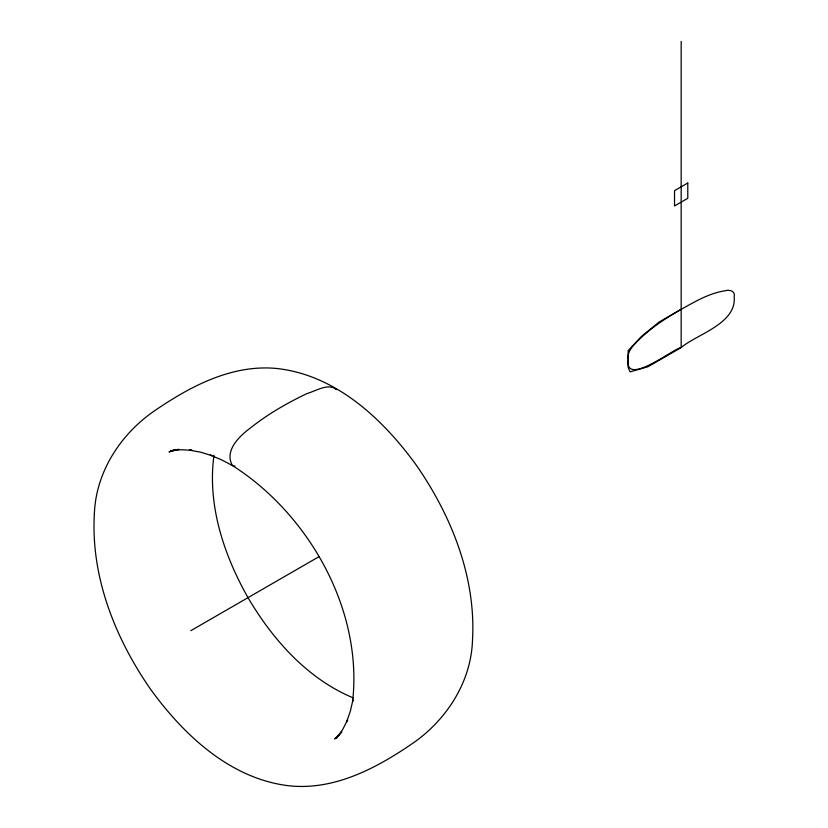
<?xml version="1.0" encoding="UTF-8"?>
<svg xmlns="http://www.w3.org/2000/svg" width="828" height="828" viewBox="0 0 828 828"><rect width="100%" height="100%" fill="white"/><g stroke="black" fill="none" stroke-linecap="round" stroke-linejoin="round"><path stroke-width="1.24" d="M628.131 359.052C627.065 351.828 632.623 346.197 637.26 341.457C650.001 328.405 665.422 318.397 681.165 309.372C694.992 301.609 709.141 293.236 725.059 290.773C729.52 289.272 735.678 291.135 734.188 296.776C736.713 323.593 697.393 334.036 681.165 347.491C673.847 348.402 625.078 387.028 628.131 360.097M213.976 455.234C207.186 504.873 223.767 554.801 248.007 597.65C272.805 639.733 307.364 678.743 353.204 697.869M339.49 734.974L334.719 738.938L341.861 731.766L336.551 738.11L342.699 729.489L347.667 719.739L346.497 722.099L350.316 711.324L352.966 699.836L352.583 701.585C363.068 609.977 308.927 514.24 232.502 465.595C223.839 450.96 239.53 435.859 250.78 427.714C267.941 414.021 287.192 403.039 306.96 393.559C315.385 391.261 328.83 382.474 336.261 389.719M681.165 309.299L659.047 322.071L641.183 336.644L628.131 350.679L628.131 367.425L630.098 371.886L647.982 366.732L681.165 347.574L681.165 41.4M190.833 630.667L319.132 556.592M173.652 450.194L168.995 451.922L178.786 449.325L170.64 450.753L181.177 449.739L192.106 450.297L189.477 450.132L200.718 452.212L211.999 455.659L210.281 455.121L221.531 459.83L232.502 465.595L235.017 466.102M94.361 514.084C90.718 576.681 115.071 637.943 150.22 688.751C183.744 735.223 230.94 779.51 290.276 785.927C335.661 790.274 377.982 767.349 414.093 742.364C447.161 718.952 471.132 681.496 472.498 640.323C476.141 577.727 451.788 516.465 416.639 465.646C383.116 419.175 335.92 374.887 276.583 368.47C231.198 364.134 188.877 387.059 152.766 412.034C119.698 435.445 95.727 472.912 94.361 514.084M687.789 183.009L674.53 190.657L674.53 205.965L687.789 198.316L687.789 183.009"/></g></svg>
